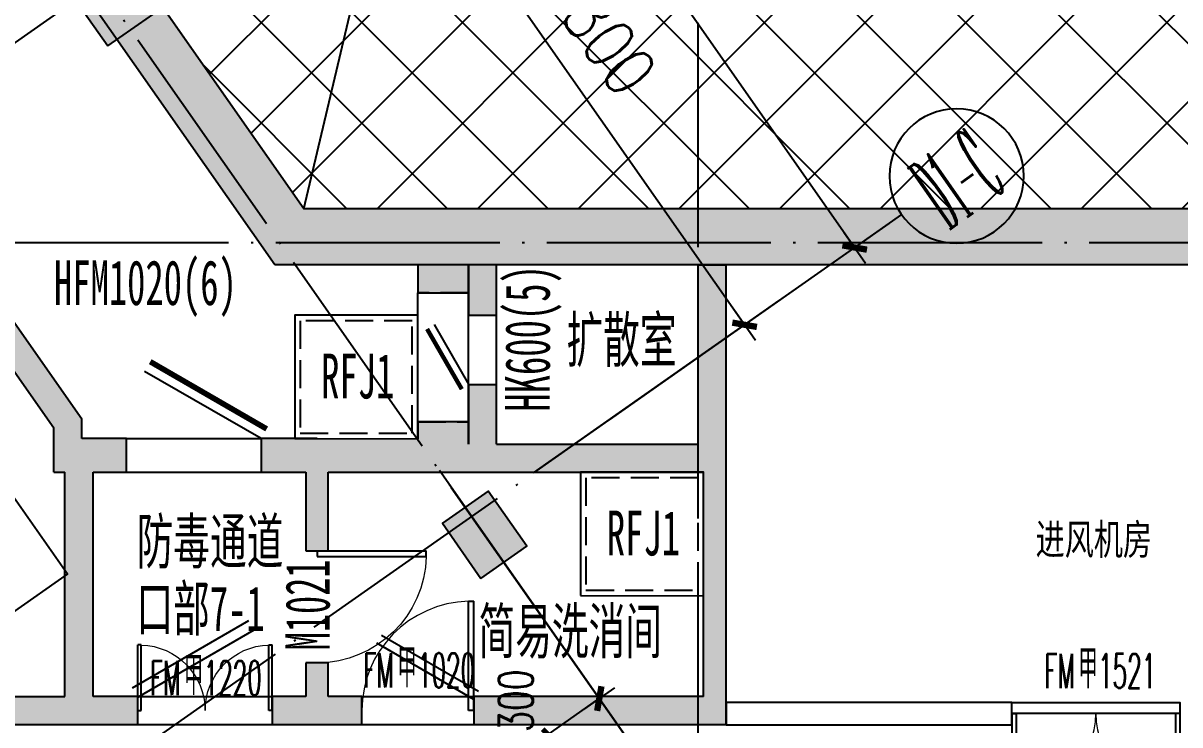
# Model space of a CAD drawing. Header units: millimetres. Extents: x 12325263 to 13848842, y -1463133 to 573208.
# Drawn here: x 12552273 to 12562597, y -1314687 to -1308429 of the extents above; entities that cross this region are included whole.
import ezdxf
from ezdxf.enums import TextEntityAlignment as Align

# ---------------------------------------------------------------- set-up
doc = ezdxf.new("R2010")
doc.units = ezdxf.units.MM
doc.header["$LTSCALE"] = 1000
for name, pattern in [('DASH', [0.35, 0.25, -0.1]), ('DOTE', [2.4200000000000004, 2, -0.2, 0.02, -0.2]), ('地下室负三层平面图$0$-3F平面$0$$AUDIT_BAD_LTYPE2', [0]), ('地下室轴网$0$DOTE', [2.4200000000000004, 2, -0.2, 0.02, -0.2])]:
    doc.linetypes.add(name, pattern=pattern)
for name, color, linetype in [('A-ANNO-DIMS', 83, 'Continuous'), ('A-ANNO-TEXT', 7, 'Continuous'), ('A-AXIS', 16, 'DOTE'), ('A-WALL', 5, 'Continuous'), ('A-WALL-PATT', 8, 'Continuous'), ('A_WALL(防火墙)', 151, 'Continuous'), ('DIM_COOR', 7, 'Continuous'), ('DOOR_FIRE', 1, 'Continuous'), ('DOOR_FIRE_TEXT', 7, 'Continuous'), ('G-合 -3F地下室墙柱$0$COLUMN', 6, 'Continuous'), ('PUB_HATCH', 8, 'Continuous'), ('WINDOW_TEXT', 7, 'Continuous'), ('人防墙', 6, 'Continuous'), ('人防门', 60, 'Continuous'), ('人防门编号', 73, 'Continuous'), ('人防集水井', 62, 'Continuous'), ('地下室轴网$0$DIM-AXISDIMS', 3, 'Continuous'), ('地下室轴网$0$DIM-AXISDOWN', 16, 'Continuous'), ('酒店机动车位', 153, 'Continuous')]:
    doc.layers.add(name, color=color, linetype=linetype)
doc.layers.add('人防口部编号', color=2, linetype='Continuous', lineweight=15)
doc.layers.add('人防文字', color=3, linetype='Continuous', lineweight=15)
doc.styles.add('_TCH_DIM_T3', font='SIMPLEX.shx', dxfattribs={"width": 0.7058823529411765, "bigfont": 'GBCBIG.shx'})
doc.styles.add('_TCH_WINDOW', font='SIMPLEX', dxfattribs={"width": 0.7, "height": 3.5, "bigfont": 'GBCBIG'})
doc.styles.add('TITXV', font='', dxfattribs={"width": 0.7})
doc.styles.add('地下室轴网$0$COMPLEX', font='COMPLEX')
doc.styles.add('地下室轴网$0$DIM_FONT', font='SIMPLEX', dxfattribs={"width": 0.8})
doc.styles.add('标注宋体', font='', dxfattribs={"width": 0.6})
doc.styles.add('黑体', font='simhei.ttf', dxfattribs={"width": 0.7})
doc.styles.get('TITXV').set_extended_font_data('SimSun')
doc.styles.get('标注宋体').set_extended_font_data('NSimSun')
doc.dimstyles.new('_TCH_ARCH&&120', dxfattribs={"dimtxt": 306, "dimasz": 120, "dimexe": 300, "dimexo": 360, "dimgap": 147, "dimtad": 1, "dimdec": 0, "dimzin": 0, "dimdsep": 46, "dimtxsty": '_TCH_DIM_T3', "dimblk": 'ARCHTICK', "dimcen": 0.09, "dimclrt": 7, "dimazin": 2, "dimtfac": 1, "dimtdec": 0, "dimtix": 1, "dimtmove": 2, "dimatfit": 3, "dimfxl": 1, "dimfxlon": 1, "dimtolj": 1, "dimtzin": 0, "dimarcsym": 0})
doc.dimstyles.new('地下室轴网$0$DIMN-150', dxfattribs={"dimscale": 1.5, "dimtxt": 300, "dimasz": 0.75, "dimexe": 250, "dimexo": 300, "dimgap": 150, "dimtad": 1, "dimdec": 0, "dimdsep": 46, "dimtxsty": '地下室轴网$0$DIM_FONT', "dimblk": 'asdggbj-13-地下室轴网$0$_DIMX', "dimcen": 2.5, "dimclrd": 256, "dimclre": 256, "dimclrt": 256, "dimazin": 0, "dimtfac": 1, "dimtdec": 0, "dimtix": 1, "dimtmove": 2, "dimatfit": 3, "dimldrblk": 'asdggbj-13-地下室轴网$0$_DIMX', "dimfxl": 1, "dimtolj": 1, "dimtzin": 0, "dimarcsym": 0})

# ---------------------------------------------------------------- blocks, each defined once
blk = doc.blocks.new('asdgafgfadagagfdhdagdgfasdgagadfgsdhgdRFJ1')
at = {"layer": '人防集水井'}
blk.add_lwpolyline([(-50, -1050.00000025006), (1049.999999761581, -1049.999999987893), (1049.999999761581, 49.99999974993989), (-50, 50.00000001210719)], close=True, dxfattribs=at)
at = {"layer": '人防集水井', "linetype": 'DASH'}
blk.add_lwpolyline([(0, -1000.000000238419), (999.9999997615814, -1000), (999.9999997615814, -2.384185791015625e-07), (0, 0)], close=True, dxfattribs=at)
at = {"layer": '人防集水井', "style": '标注宋体', "width": 0.6}
blk.add_text('RFJ1', height=400, dxfattribs=at).set_placement((185.9445598525926, -691.3971052645938))
blk = doc.blocks.new('asdgafgfadagagfdhdagdgfasdgagasdgdfgdsfh$DorLib2D$00000190')
at = {"color": 0}
blk.add_line((-0.4999999999855085, 0.1874999999921094), (0.3660254037712853, 0.6874999999763354), dxfattribs=at)
at = {"color": 0, "const_width": 0.0625}
blk.add_lwpolyline([(-0.5624999999855405, 0.2957531754651228), (0.3035254037715234, 0.7957531754494589)], dxfattribs=at)
blk = doc.blocks.new('asdgafgfadagagfdhdagdgfasdgagasdgdfgdsfh$DorLib2D$00000192')
at = {"color": 0}
blk.add_line((-0.4999999999906706, 0.1249999999948415), (0.3660254037936426, 0.6249999999947988), dxfattribs=at)
at = {"color": 0, "const_width": 0.04166666666666666}
blk.add_lwpolyline([(-0.5416666666573526, 0.1971687836435301), (0.3243587371270884, 0.6971687836435052)], dxfattribs=at)
blk = doc.blocks.new('asdgafgfadagagfdhdagdgfasdgagasdgdfgdsfh$DorLib2D$00000179')
at = {"color": 0}
for p, q in [((-0.5400000000052216, 0.1692820322933919), (0.3260254037790133, 0.6692820322934807)), ((-0.5000000000052296, 0.09999999999061515), (0.3660254037791049, 0.5999999999906507))]:
    blk.add_line(p, q, dxfattribs=at)
blk = doc.blocks.new('asdgafgfadagagfdhdagdgf$DorLib2D$00000001')
for p, q in [((0.45, 0.9750000000000001), (0.5000000000000002, 0.9750000000000001)), ((0.45, 0), (0.45, 0.9750000000000001)), ((0.5, 0), (0.5, 0.9750000000000001)), ((0.5, 0), (0.45, 0))]:
    blk.add_line(p, q)
at = {"lineweight": 13}
blk.add_arc((0.475, 0), 0.975, 91.4692835813538, 180, dxfattribs=at)
blk = doc.blocks.new('asdgafgf20230228-rf3')
at = {"layer": 'PUB_HATCH'}
for points in [[(4025.680067529297, 56436.1437082944), (3964.362370903341, 56291.36022174634), (9569.495111178723, 48298.85388449092), (9819.495423932389, 48377.77869888145), (4169.047094178489, 56434.90172817007)], [(12819.51318102166, 49752.06731377554), (12819.51136836002, 49502.06731393494), (13269.51136834821, 49502.06405114398), (13269.51318100983, 49752.06405098458)], [(13269.51318085212, 49752.06433203781), (13269.50993312772, 49302.06870004861), (13519.50993312128, 49302.06689573975), (13519.51318084561, 49752.06252772897)], [(15419.51166047594, 48052.05455097558), (15569.51202105098, 48102.05363293105), (15569.52392936051, 49752.05166461175), (15319.52392936702, 49752.05346890323), (15319.51238191366, 48152.05514106441)], [(13519.5016332838, 48152.06457813382), (13519.50545843535, 48682.0668957559), (13269.50545844176, 48682.06870006475), (13269.5016332867, 48152.06588883005), (13402.83449681223, 48068.73185646005)], [(9569.493538982835, 47902.10063952769), (9819.49472777442, 48202.09897883404), (9819.495423932389, 48377.77869888145), (9569.495111178723, 48298.85388449092)], [(13269.50157998863, 48152.06588883032), (13269.50303010465, 48352.06405117427), (12819.50303011646, 48352.06731396524), (12819.50194260457, 48202.07905048163), (13007.00089511985, 48039.57261376383)], [(9819.494995696237, 48202.09897883249), (9569.493538982835, 47902.10063952769), (9669.493538890163, 47902.09997525092), (9802.827357823997, 48002.09908954737)], [(9919.493538885541, 47902.09831455872), (10219.5107039693, 47902.09632161421), (10219.51269679975, 48202.09632160761), (9819.494995696286, 48202.09897883249), (9802.82735782398, 48002.09908954737)], [(11919.50188339483, 48202.08502897353), (11419.51269677322, 48202.08835028578), (11419.51070394277, 47902.08835029238), (11819.49977568609, 47902.08569325772), (11919.50047825421, 48002.08502897844)], [(11919.50047825421, 48002.08502897844), (12019.4997756817, 47902.08436470408), (12969.49988898298, 47902.07805407348), (13007.00089511985, 48039.57261376383), (12819.50194260457, 48202.07905048163), (11919.50188339484, 48202.08502897353)], [(13007.00089511985, 48039.57261376383), (12969.50016890324, 47902.06746166987), (13419.50022386617, 47902.06510241628), (13402.83449681223, 48068.73185646005), (13269.5016332867, 48152.06588883005)], [(13402.83449681222, 48068.73185646005), (13419.50022386619, 47902.06510241628), (15369.51057804222, 47902.05487893122), (15419.51166047594, 48052.05455097558), (15319.51238191366, 48152.05514106441), (13519.5016332838, 48152.06457813382)], [(15369.49614372779, 45902.05771337434), (15569.49433943872, 45652.05737193112), (15569.51202147194, 48102.05363293113), (15419.51166033562, 48052.05455097556), (15369.51057804222, 47902.05487893122)], [(9803.152037915097, 45818.73630782246), (9919.485613449771, 45902.06931952285), (9919.493538885541, 47902.09831455872), (9802.827357823997, 48002.09908954738), (9669.493538890163, 47902.09997525092), (9669.485613450513, 45902.07000146927)], [(11819.49977568609, 47902.08569325772), (11819.49472367053, 47202.08581122346), (12019.49472366531, 47202.0843677902), (12019.4997756817, 47902.08436470408), (11919.50047825421, 48002.08502897844)], [(12019.48534119803, 45902.06343261182), (12019.48750649901, 46202.08436781625), (11819.48750650423, 46202.0858112495), (11819.48534119613, 45902.06388914394), (11919.48503037645, 45818.73030836396)], [(8307.031339727439, 45902.07360155203), (8385.954689349699, 45652.07339300793), (9820.484886845006, 45652.06960247527), (9803.152023532208, 45818.7363078225), (9669.485613450513, 45902.07000146927)], [(9820.48484369634, 45652.06960247539), (10319.4964884945, 45652.06817625291), (10319.49720301814, 45902.06817625189), (9919.485613449771, 45902.06931952285), (9803.152037915097, 45818.73630782246)], [(11819.48534119613, 45902.06388914394), (11519.49720301325, 45902.0647465384), (11519.4964884896, 45652.06474653941), (11919.48440873517, 45652.06360333611), (11919.48510710078, 45818.73030836377)], [(11919.48463890817, 45652.06360333558), (12319.49619779955, 45652.06292042405), (12319.49662460694, 45902.0629204237), (12019.48534119803, 45902.06343261182), (11919.48503037645, 45818.73030836396)], [(15369.49614372779, 45902.05771337434), (13319.49662460548, 45902.06121319413), (13319.49619779809, 45652.06121319449), (15569.49433943872, 45652.05737193112)]]:
    blk.add_hatch(color=256, dxfattribs=at).paths.add_polyline_path(points)
at = {"layer": '人防墙'}
for p, q in [((4169.047094178489, 56434.90172817007), (9819.495423932389, 48377.77869888145)), ((3964.362370903341, 56291.36022174634), (9569.495111178723, 48298.85388449092)), ((12819.51318102166, 49752.06731377554), (12819.51136836002, 49502.06731393494)), ((13269.51318100983, 49752.06405098458), (12819.51318102166, 49752.06731377554)), ((13269.51318085212, 49752.06433203781), (13269.50993312772, 49302.06870004861)), ((13269.51136834821, 49502.06405114398), (13269.51318100983, 49752.06405098458)), ((13519.51318084561, 49752.06252772897), (13269.51318085212, 49752.06433203781)), ((13519.50993312128, 49302.06689573975), (13519.51318084561, 49752.06252772897)), ((15319.51238191366, 48152.05514106441), (15319.52392936702, 49752.05346890323)), ((15319.52392936702, 49752.05346890323), (15569.52392936051, 49752.05166461175)), ((15569.51202105098, 48102.05363293105), (15569.52392936051, 49752.05166461175)), ((12819.51136836002, 49502.06731393494), (13269.51136834821, 49502.06405114398)), ((13269.50993312772, 49302.06870004861), (13519.50993312128, 49302.06689573975)), ((13269.50545844176, 48682.06870006475), (13269.5016332867, 48152.06588883005)), ((13519.50545843535, 48682.0668957559), (13269.50545844176, 48682.06870006475)), ((13519.5016332838, 48152.06457813382), (13519.50545843535, 48682.0668957559)), ((9819.49472777442, 48202.09897883404), (9819.495423932389, 48377.77869888145)), ((12819.50303011646, 48352.06731396524), (12819.50194260457, 48202.07905048163)), ((13269.50303010465, 48352.06405117427), (12819.50303011646, 48352.06731396524)), ((13269.50157998863, 48152.06588883032), (13269.50303010465, 48352.06405117427)), ((9569.493538982835, 47902.10063952769), (9569.495111178723, 48298.85388449092)), ((9819.49472777442, 48202.09897883404), (9819.494995696237, 48202.09897883249)), ((10219.51269679975, 48202.09632160761), (9819.494995696286, 48202.09897883249)), ((10219.5107039693, 47902.09632161421), (10219.51269679975, 48202.09632160761)), ((11419.51269677322, 48202.08835028578), (11419.51070394277, 47902.08835029238)), ((11919.50188339483, 48202.08502897353), (11419.51269677322, 48202.08835028578)), ((11919.50188339484, 48202.08502897353), (12819.50194260457, 48202.07905048163)), ((13269.50157998863, 48152.06588883032), (13269.5016332867, 48152.06588883005)), ((13519.5016332838, 48152.06457813382), (15319.51238191366, 48152.05514106441)), ((15569.49433943872, 45652.05737193112), (15569.51202147194, 48102.05363293113)), ((9569.493538982835, 47902.10063952769), (9669.493538890163, 47902.09997525092)), ((9669.485613450513, 45902.07000146927), (9669.493538890163, 47902.09997525092)), ((9919.485613449771, 45902.06931952285), (9919.493538885541, 47902.09831455872)), ((9919.493538885541, 47902.09831455872), (10219.5107039693, 47902.09632161421)), ((11419.51070394277, 47902.08835029238), (11819.49977568609, 47902.08569325772)), ((11819.49977568609, 47902.08569325772), (11819.49472367053, 47202.08581122346)), ((12019.49472366531, 47202.0843677902), (12019.4997756817, 47902.08436470408)), ((12019.4997756817, 47902.08436470408), (12969.49988898298, 47902.07805407348)), ((12969.49988898298, 47902.07805407348), (12969.50016890324, 47902.06746166987)), ((12969.50016890324, 47902.06746166987), (13419.50022386617, 47902.06510241628)), ((13419.50022386619, 47902.06510241628), (15369.51057804222, 47902.05487893122)), ((15369.49614372779, 45902.05771337434), (15369.51057804222, 47902.05487893122)), ((11819.49472367053, 47202.08581122346), (12019.49472366531, 47202.0843677902)), ((11819.48750650423, 46202.0858112495), (11819.48534119613, 45902.06388914394)), ((12019.48750649901, 46202.08436781625), (11819.48750650423, 46202.0858112495)), ((12019.48534119803, 45902.06343261182), (12019.48750649901, 46202.08436781625)), ((8307.031339727439, 45902.07360155203), (9669.485613450513, 45902.07000146927)), ((10319.49720301814, 45902.06817625189), (9919.485613449771, 45902.06931952285)), ((10319.4964884945, 45652.06817625291), (10319.49720301814, 45902.06817625189)), ((11519.49720301325, 45902.0647465384), (11519.4964884896, 45652.06474653941)), ((11819.48534119613, 45902.06388914394), (11519.49720301325, 45902.0647465384)), ((12319.49662460694, 45902.0629204237), (12019.48534119803, 45902.06343261182)), ((12319.49619779955, 45652.06292042405), (12319.49662460694, 45902.0629204237)), ((13319.49662460548, 45902.06121319413), (13319.49619779809, 45652.06121319449)), ((15369.49614372779, 45902.05771337434), (13319.49662460548, 45902.06121319413)), ((8385.954689349699, 45652.07339300793), (9820.484886845006, 45652.06960247527)), ((9820.48484369634, 45652.06960247539), (10319.4964884945, 45652.06817625291)), ((11519.4964884896, 45652.06474653941), (11919.48440873517, 45652.06360333611)), ((11919.48463890817, 45652.06360333558), (12319.49619779955, 45652.06292042405)), ((13319.49619779809, 45652.06121319449), (15569.49433943872, 45652.05737193112))]:
    blk.add_line(p, q, dxfattribs=at)
at = {"layer": '人防门'}
for p, q in [((12819.50303011645, 48352.0673139652, 31.48706175588508), (12819.51136836001, 49502.06731393497, 31.48706175588508)), ((13269.50303010463, 48352.06405117425, 31.48706175588508), (13269.51136834818, 49502.06405114402, 31.48706175588508)), ((13269.50545844178, 48682.06870006477, -8.827352635747411e-09), (13269.50993312772, 49302.06870004862, -8.827352635747411e-09)), ((13519.50545843527, 48682.06689575592, -8.827352635747411e-09), (13519.50993312121, 49302.06689573977, -8.827352635747411e-09)), ((10219.51269679975, 48202.09632160763), (11419.51269677327, 48202.0883502858)), ((10219.51070396929, 47902.09632161425), (11419.51070394281, 47902.08835029242)), ((10319.49720301813, 45902.06817625189), (11519.49720301323, 45902.0647465384)), ((12319.4966246069, 45902.06292042365, 10.00000000037292), (13319.49662460544, 45902.06121319409, 10.00000000037292)), ((10319.49648849449, 45652.06817625291), (11519.49648848959, 45652.06474653941)), ((12319.49619779951, 45652.06292042402, 10.00000000037292), (13319.49619779805, 45652.06121319446, 10.00000000037292))]:
    blk.add_line(p, q, dxfattribs=at)
at = {"layer": '人防门', "linetype": 'DASH'}
for p, q in [((13269.51136834818, 49502.06405114402), (12819.51136836001, 49502.06731393497)), ((12819.50303011645, 48352.0673139652), (13269.50303010463, 48352.06405117425))]:
    blk.add_line(p, q, dxfattribs=at)
at = {"layer": '人防门'}
for name, p, xscale, yscale, zscale, rotation in [('asdgafgfadagagfdhdagdgfasdgagasdgdfgdsfh$DorLib2D$00000190', (13394.50769578149, 48992.06779790227), 620, 620, 250, 89.99958648287249), ('asdgafgfadagagfdhdagdgfasdgagasdgdfgdsfh$DorLib2D$00000192', (10819.51170037128, 48052.09233595002), -1200, 1200, 300, 359.9996193974183), ('asdgafgfadagagfdhdagdgfasdgagasdgdfgdsfh$DorLib2D$00000179', (10919.49684575386, 45777.06646139565), 1200, 1200, 250, 359.9998362432432), ('asdgafgfadagagfdhdagdgfasdgagasdgdfgdsfh$DorLib2D$00000179', (12819.49641120248, 45777.06206680906), -1000, 1000, 250, 359.9999021829512)]:
    blk.add_blockref(name, p, dxfattribs=dict(at, xscale=xscale, yscale=yscale, zscale=zscale, rotation=rotation))
ref = blk.add_blockref('asdgafgfadagagfdhdagdgf$DorLib2D$00000001', (11919.49111508476, 46702.08508951985), dxfattribs=dict(at, xscale=1000, yscale=-1000, zscale=200, rotation=89.99958648683103))
ref.add_attrib('A', 'M1021', (12032.1802700347, 46315.01346618358), dxfattribs={"layer": 'WINDOW_TEXT', "height": 396.5189873417722, "rotation": 89.99958648683103, "style": '标注宋体', "width": 0.6})
at = {"layer": '人防集水井', "rotation": 359.9994534017274}
for p in [(11769.51196056046, 49252.08846316603), (14319.51010132208, 47852.07013957459)]:
    blk.add_blockref('asdgafgfadagagfdhdagdgfasdgagadfgsdhgdRFJ1', p, dxfattribs=at)
at = {"layer": '人防口部编号', "style": '标注宋体', "width": 0.6}
blk.add_text('口部7-1', height=400.0000000000007, rotation=359.999920105463, dxfattribs=at).set_placement((10307.26947718114, 46487.82616288634))
at = {"layer": '人防文字', "style": '标注宋体', "width": 0.6}
for s, p in [('扩散室', (14145.91412368603, 48885.60809342726, 1.458787079089827)), ('防毒通道', (10308.60364075564, 47087.82616095757)), ('简易洗消间', (13360.56884102896, 46286.30537876673, -30.2633699431008))]:
    blk.add_text(s, height=400, rotation=359.999920105463, dxfattribs=at).set_placement(p)
at = {"layer": '人防门编号', "style": '标注宋体', "width": 0.6}
for s, rotation, p in [('HFM1020(6)', 359.9994518639789, (9570.994012089446, 49393.57785189082, 1.000179789166272e-09)), ('HK600(5)', 89.99999978655659, (13996.46188283525, 48442.94071141654, 1.458787079090129))]:
    blk.add_text(s, height=399.9999999999999, rotation=rotation, dxfattribs=at).set_placement(p)
blk = doc.blocks.new('asdfsafd')
at = {"layer": 'PUB_HATCH'}
for points in [[(-24989.26792814023, 87402.65462490589), (-24729.18889229732, 87902.6199659266), (-42840.89759805771, 113729.2132433883), (-42963.18397791468, 113032.7609258716)], [(-10711.52923489808, 87400.75168315541), (-11211.52980550231, 87900.81832783825), (-24729.18889229732, 87902.6199659266), (-24989.26792814023, 87402.65462490589)]]:
    blk.add_hatch(color=256, dxfattribs=at).paths.add_polyline_path(points)
at = {"layer": 'A-WALL'}
for p, q in [((-24729.18889229732, 87902.6199659266), (-42840.89759805771, 113729.2132433883)), ((-24989.26792814023, 87402.65462490589), (-42963.18397791468, 113032.7609258716)), ((-11211.52980550231, 87900.81832783825), (-24729.18889229732, 87902.6199659266)), ((-10711.52923489808, 87400.75168315541), (-24989.26792814023, 87402.65462490589))]:
    blk.add_line(p, q, dxfattribs=at)
blk = doc.blocks.new('asdfsfsdf')
at = {"color": 253, "linetype": '地下室负三层平面图$0$-3F平面$0$$AUDIT_BAD_LTYPE2', "transparency": 33554559, "extrusion": (0.0004477907748714072, 3.529959095306893e-16, 0.999999899741706)}
for p, q in [((-499.9999510645866, -141.1764707579277, 0.2238953878532797), (-724.9999280292541, -211.764705659356, 0.3246483119859617)), ((-168.7499837987125, -110.000000001397, 0.07556469346370548), (-499.9999510645866, -141.1764707579277, 0.2238953878532797)), ((168.7499823644757, -109.9999999995343, -0.07556469305539444), (-168.7499837987125, -110.000000001397, 0.07556469346370548)), ((168.7499823644757, -109.9999999995343, -0.07556469305539444), (499.999950107187, -141.1764707579277, -0.2238953876585836)), ((499.999950107187, -141.1764707579277, -0.2238953876585836), (724.9999261181802, -211.7647058977745, -0.3246483115967724)), ((-724.9999280292541, -211.764705659356, 0.3246483119859617), (-824.9999170508236, -329.4117646231316, 0.3694273889297957)), ((-349.9999665804207, -258.8235292448662, 0.1567267717199455), (-574.9999421145767, -1317.647058726754, 0.2574796953287081)), ((349.9999641925097, -258.8235292430036, -0.1567267711171998), (574.9999411571771, -1317.647058724891, -0.2574796952492556)), ((724.9999261181802, -211.7647058977745, -0.3246483115967724), (824.9999175239354, -329.4117646231316, -0.3694273894917245)), ((-824.9999170508236, -329.4117646231316, 0.3694273889297957), (-874.99991251342, -447.0588235869072, 0.3918169277702976)), ((824.9999175239354, -329.4117646231316, -0.3694273894917245), (874.9999125096947, -447.0588235869072, -0.3918169281189517)), ((2.365559339523315e-07, -1341.176470519509), (-274.9999726694077, -1364.705882550683, 0.1231424633135522)), ((2.365559339523315e-07, -1341.176470519509), (274.9999717120081, -1364.705882312264, -0.1231424628849248)), ((-574.9999425914139, -1411.764705897775, 0.2574796953093296), (-674.9999320898205, -1458.823529244866, 0.3022587728158986)), ((-274.9999726694077, -1364.705882550683, 0.1231424633135522), (-574.9999425914139, -1411.764705897775, 0.2574796953093296)), ((274.9999717120081, -1364.705882312264, -0.1231424628849248), (574.9999416340142, -1411.764705897775, -0.2574796953464441)), ((574.9999416340142, -1411.764705897775, -0.2574796953464441), (674.9999316073954, -1458.823529481422, -0.3022587727170486)), ((-674.9999320898205, -1458.823529244866, 0.3022587728158986), (-749.9999260008335, -1552.941176654305, 0.3358430815717435)), ((674.9999316073954, -1458.823529481422, -0.3022587727170486), (749.9999240897596, -1552.941176414024, -0.3358430809488905)), ((-749.9999260008335, -1552.941176654305, 0.3358430815717435), (-524.9999480806291, -1952.941176654305, 0.2350901571286059)), ((749.9999240897596, -1552.941176414024, -0.3358430809488905), (524.9999452158809, -1952.941176415887, -0.2350901560785282)), ((-774.9999220632017, -2517.647058726754, 0.3470378507689607), (-774.9999220632017, -1670.588235379662, 0.3470378503031141)), ((-774.9999220632017, -1670.588235379662, 0.3470378503031141), (-574.9999421145767, -2023.529411557596, 0.257479695328853)), ((774.9999230131507, -1670.588235379662, -0.3470378509613082), (574.9999421108514, -2023.529411794152, -0.2574796950939764)), ((774.9999225363135, -2517.64705896331, -0.3470378506309664), (774.9999230131507, -1670.588235379662, -0.3470378509613082)), ((-524.9999480806291, -1952.941176654305, 0.2350901571286059), (-424.9999581072479, -1905.882352830376, 0.1903110794088359)), ((-424.9999581072479, -1905.882352830376, 0.1903110794088359), (-274.9999731462449, -1882.35294127604, 0.1231424632944275)), ((-274.9999731462449, -1882.35294127604, 0.1231424632944275), (2.365559339523315e-07, -1858.823529244866)), ((274.9999717120081, -1882.352941035759, -0.1231424628847421), (2.365559339523315e-07, -1858.823529244866)), ((424.999956196174, -1905.882352830376, -0.1903110785527894), (274.9999717120081, -1882.352941035759, -0.1231424628847421)), ((524.9999452158809, -1952.941176415887, -0.2350901560785282), (424.999956196174, -1905.882352830376, -0.1903110785527894)), ((-574.9999421145767, -2023.529411557596, 0.257479695328853), (-574.9999421145767, -2611.764705659356, 0.2574796952125222)), ((574.9999421108514, -2023.529411794152, -0.2574796950939764), (574.9999411571771, -2611.764705897775, -0.2574796951324972)), ((-574.9999421145767, -2611.764705659356, 0.2574796952125222), (-774.9999220632017, -2517.647058726754, 0.3470378507689607)), ((574.9999411571771, -2611.764705897775, -0.2574796951324972), (774.9999225363135, -2517.64705896331, -0.3470378506309664)), ((-774.9999215863645, -2611.764705899637, 0.3470378500898093), (-574.9999416377395, -2682.35294127604, 0.2574796952319682)), ((-749.9999255239964, -3388.235294345301, 0.3358430813588681), (-774.9999215863645, -2611.764705899637, 0.3470378500898093)), ((-574.9999416377395, -2682.35294127604, 0.2574796952319682), (-574.9999421145767, -3129.41176486155, 0.257479695562074)), ((774.9999225363135, -2611.764705659356, -0.3470378507473485), (574.9999416340142, -2682.35294127604, -0.2574796952294666)), ((574.9999416340142, -2682.35294127604, -0.2574796952294666), (574.9999416340142, -3129.411764621269, -0.2574796948800628)), ((749.9999245665967, -3388.235294343438, -0.3358430809290396), (774.9999225363135, -2611.764705659356, -0.3470378507473485)), ((-574.9999421145767, -3129.41176486155, 0.257479695562074), (-599.9999405629933, -3247.058823586907, 0.2686744650115782)), ((574.9999416340142, -3129.411764621269, -0.2574796948800628), (599.9999391268939, -3247.058823586907, -0.2686744647175814)), ((-599.9999405629933, -3247.058823586907, 0.2686744650115782), (-724.9999270755798, -3411.764705897775, 0.324648311792771)), ((599.9999391268939, -3247.058823586907, -0.2686744647175814), (724.9999275486916, -3411.764705897775, -0.3246483115377303)), ((-724.9999270755798, -3411.764705897775, 0.324648311792771), (-749.9999255239964, -3388.235294345301, 0.3358430813588681)), ((724.9999275486916, -3411.764705897775, -0.3246483115377303), (749.9999245665967, -3388.235294343438, -0.3358430809290396)), ((-624.9999380558729, -3505.882353068795, 0.2798692348493339), (-674.9999320898205, -3599.999999762978, 0.3022587729329561)), ((-599.9999405629933, -3482.352941274177, 0.2686744655939557), (-624.9999380558729, -3505.882353068795, 0.2798692348493339)), ((-574.9999421145767, -3482.35294127604, 0.2574796953293679), (-599.9999405629933, -3482.352941274177, 0.2686744655939557)), ((-549.9999470058829, -3505.882352830376, 0.2462849269087827), (-574.9999421145767, -3482.35294127604, 0.2574796953293679)), ((-499.9999496340752, -3529.41176486155, 0.2238953872139153), (-549.9999470058829, -3505.882352830376, 0.2462849269087827)), ((499.999950107187, -3529.41176486155, -0.2238953881230394), (549.9999441411346, -3505.882352830376, -0.2462849258573907)), ((549.9999441411346, -3505.882352830376, -0.2462849258573907), (574.9999416340142, -3482.35294127604, -0.2574796952294021)), ((574.9999416340142, -3482.35294127604, -0.2574796952294021), (599.9999391268939, -3482.352941274177, -0.2686744647174983)), ((599.9999391268939, -3482.352941274177, -0.2686744647174983), (624.9999351911247, -3505.882352830376, -0.2798692334487053)), ((624.9999351911247, -3505.882352830376, -0.2798692334487053), (674.9999311305583, -3600.000000001397, -0.3022587726192891)), ((-674.9999320898205, -3599.999999762978, 0.3022587729329561), (-674.9999320898205, -3741.17647075979, 0.3022587729329017)), ((-274.9999731462449, -3552.941176415887, 0.1231424632950173), (-499.9999496340752, -3529.41176486155, 0.2238953872139153)), ((7.133930921554565e-07, -3552.941176654305), (-274.9999731462449, -3552.941176415887, 0.1231424632950173)), ((7.133930921554565e-07, -3552.941176654305), (274.9999726656824, -3552.941176415887, -0.1231424630783778)), ((274.9999726656824, -3552.941176415887, -0.1231424630783778), (499.999950107187, -3529.41176486155, -0.2238953881230394)), ((674.9999311305583, -3600.000000001397, -0.3022587726192891), (674.9999316073954, -3741.176470281091, -0.3022587730655932)), ((-674.9999320898205, -3741.17647075979, 0.3022587729329017), (-624.9999380558729, -3882.352941037621, 0.2798692345000124)), ((674.9999316073954, -3741.176470281091, -0.3022587730655932), (624.9999351911247, -3882.352941037621, -0.2798692334484588)), ((-624.9999380558729, -3882.352941037621, 0.2798692345000124), (-549.9999460522085, -3952.941176414024, 0.2462849269474509)), ((624.9999351911247, -3882.352941037621, -0.2798692334484588), (549.9999450948089, -3952.941176654305, -0.2462849259351472)), ((-549.9999460522085, -3952.941176414024, 0.2462849269474509), (-199.9999792352319, -4023.529411794152, 0.08955815500490981)), ((-199.9999792352319, -4023.529411794152, 0.08955815500490981), (2.365559339523315e-07, -4023.529411553871)), ((199.9999801851809, -4023.529411553871, -0.08955815519579101), (2.365559339523315e-07, -4023.529411553871)), ((549.9999450948089, -3952.941176654305, -0.2462849259351472), (199.9999801851809, -4023.529411553871, -0.08955815519579101)), ((-874.9999120365828, -4352.941176656168, 0.3918169277909837), (-799.9999205116183, -4541.176470521372, 0.3582326202192607)), ((874.9999125096947, -4352.941176414024, -0.3918169282337609), (799.9999190755188, -4541.176470757928, -0.3582326193421601)), ((-799.9999205116183, -4541.176470521372, 0.3582326202192607), (-749.9999260008335, -4611.764706136193, 0.3358430813398884)), ((799.9999190755188, -4541.176470757928, -0.3582326193421601), (749.9999240897596, -4611.764706136193, -0.3358430808314997)), ((-749.9999260008335, -4611.764706136193, 0.3358430813398884), (-641.2499364260584, -4680.000000241678, 0.2871458345919543)), ((749.9999240897596, -4611.764706136193, -0.3358430808314997), (641.249935945496, -4680.000000001397, -0.2871458343748414)), ((641.249935945496, -4680.000000001397, -0.2871458343748414), (-641.2499364260584, -4680.000000241678, 0.2871458345919543))]:
    blk.add_line(p, q, dxfattribs=at)
for points in [[(-474.9999997620226, -23.52941179275513), (-149.9999997613286, -7.049211745248385e-29), (149.9999997613286, 7.049211745248385e-29), (474.9999992851854, -23.52941203117371), (724.9999997609804, -94.11764716915788), (799.9999992858793, -141.1764707565308), (875.0000002394273, -258.8235292453319), (899.9999983314156, -823.5294117927554), (899.99999928509, -4000.000000238419), (875.0000002394273, -4352.941176414491), (824.9999992870789, -4635.294117448852), (750.0000002408798, -4729.411765098573), (674.9999992854691, -4776.470588445664), (500.0000002381968, -4800.000000000001), (-500.000000715034, -4800.000000000001), (-674.9999997604438, -4776.470588210971), (-750.0000007158543, -4729.411765098573), (-825.0000007175906, -4635.294117927552), (-874.9999997607275, -4352.941176654772), (-900.0000007137389, -4000.000000238419), (-900.0000007156016, -823.5294117927554), (-874.999999285753, -258.8235297203065), (-800.0000007145284, -141.1764707602561), (-724.9999997591177, -94.11764669418336)], [(-981.91520381036, -1513.230591773987), (-1500.00000071459, -2253.132360218093), (-1425.335413217106, -2320.844957351685), (-900.0000007156016, -1570.588235139847)]]:
    blk.add_lwpolyline(points, close=True, dxfattribs=at)
for points, elevation in [([(981.915204765897, -1513.230591773987), (1499.999998807242, -2253.132359979675), (1425.335412263431, -2320.844957351685), (899.9999988082526, -1570.588235378266)], 1.176665431756874e-10), ([(-900.0000007156016, -2570.588235378266), (-981.9152042871972, -2513.230591535569), (-1500.00000071459, -3253.132359743119), (-1425.335413217105, -3320.844957351685)], -1.149049744242348e-10), ([(981.915204765897, -2513.230591773987), (1499.99999785543, -3253.132359743119), (1425.335412265294, -3320.844957351685), (899.9999992850899, -2570.588235378266)], 1.171056029924955e-10)]:
    blk.add_lwpolyline(points, close=True, dxfattribs=dict(at, elevation=elevation))
blk = doc.blocks.new('车位')
h = blk.add_hatch()
h.set_pattern_fill('ANSI31', color=256, scale=999.9999999999999, angle=-2.394345736421314e-08)
h.set_pattern_definition([(44.99999997605653, (-2400.000001788139, -5299.987687110901), (-1122.532014664547, 1122.532015602742), [])])
h.paths.add_polyline_path([(1879.999998450279, -3854.664422988892), (1879.999998569489, -3694.664422988892), (1719.999998450279, -3694.664423465729), (1559.999998569489, -3694.664422988892), (1559.999998569489, -3854.664422988892, 0.9898630017247371)])
for p, q in [((399.9999972712249, -1099.999999266118), (399.9999972712249, -1099.999999266118)), ((860.0160205308348, -1059.999999538064), (440.0000015441328, -1059.999999726191)), ((1499.999997032806, -1100.000607695431), (1499.999997032806, -1100.000607695431)), ((1960.220432037488, -1060.000607967377), (1539.99999868311, -1060.000607678667)), ((1999.999996913597, -1099.999999981374), (1999.999996913597, -1099.999999981374)), ((860.0160163957626, -1139.999999061227), (439.9999974090606, -1139.999999249354)), ((1959.999996932223, -1140), (1539.779563577846, -1140.000000188127)), ((1879.999998569489, -3694.664422988892), (1719.999998450279, -3694.664423465729)), ((1879.999998450279, -3854.664422988892), (1879.999998569489, -3694.664422988892))]:
    blk.add_line(p, q)
for points in [[(2399.999996781349, -5300.000001430511), (-2.741813659667969e-06, -5299.999999046326), (0, 0), (2399.999999880791, -9.5367431640625e-07)], [(289.9999990463257, -2468.601806640625), (2109.999998927116, -2468.601807117462), (2109.99999833107, -4269.228533267975), (289.9999980926514, -4269.228532314301)]]:
    blk.add_lwpolyline(points, close=True)
at = {"const_width": 39.99999999999999}
blk.add_lwpolyline([(519.9999985694885, -3813.032121181488), (519.9999986886978, -3590.069902896881, -1), (819.9999984502792, -3590.069902420044), (819.9999982118607, -4010.994340896606, 1), (1119.999998450279, -4010.994340896606), (1119.999998569489, -3590.069902896881, -1), (1419.999998569489, -3590.069902896881), (1419.999998211861, -4010.994341373444, 1), (1719.999998450279, -4010.994341373444), (1719.999998211861, -3963.042503356934)], format="xyb", dxfattribs=at)
at = {"const_width": 30}
for points in [[(1639.999998211861, -3694.664422988892), (1639.99999833107, -3534.203485965729)], [(1719.999998450279, -3694.664423465729), (1719.99999833107, -3599.861834049225)], [(1799.999998688698, -3694.664422988892), (1799.999998450279, -3534.203485488892)]]:
    blk.add_lwpolyline(points, dxfattribs=at)
blk.add_lwpolyline([(1879.99999833107, -3851.403974533081, -1), (1559.999998569489, -3854.664422988892), (1559.999998569489, -3694.664422988892), (1719.999998450279, -3694.664423465729)], format="xyb")
for centre, radius, start, end in [((439.999996913597, -1099.999998772517), 39.99999999999999, 90, 180), ((439.999996913597, -1099.999998772517), 39.99999999999999, 180, 270), ((859.9999972712249, -1100.000002399087), 39.99999999999998, 0, 90), ((859.9999972712249, -1100.000002399087), 39.99999999999998, 270, 0), ((1539.999996555969, -1100.000607678667), 39.99999999999999, 90, 180), ((1539.999996555969, -1100.000607678667), 39.99999999999999, 180, 270), ((1959.999997390434, -1100.000000476837), 39.99999999999999, 0, 90), ((1959.999996913597, -1100.0006108284), 39.99999999999998, 0, 90), ((1959.999997390434, -1100.000000476837), 39.99999999999999, 270, 0), ((1959.999996913597, -1100.0006108284), 39.99999999999998, 270, 0)]:
    blk.add_arc(centre, radius, start, end)
at = {"xscale": -1, "rotation": 180}
blk.add_blockref('asdfsfsdf', (1200.000000184402, -5050.000001905253), dxfattribs=at)
at = {"insert": (661.5946944952011, -2614.821184158325), "char_height": 349.9999999999999, "attachment_point": 1, "rotation": 359.99999997605653, "style": '黑体'}
blk.add_mtext_dynamic_manual_height_columns('充电位', width=1328.110077857971, gutter_width=1750, heights=[0], dxfattribs=at)
blk = doc.blocks.new('sdfgfghg')
at = {"layer": 'DIM_COOR', "color": 3}
blk.add_line((990726.1244360767, 226549.0019957735), (991764.0431270748, 230943.6974233831), dxfattribs=at)
blk = doc.blocks.new('qlzw')
at = {"layer": 'A-AXIS'}
for p, q in [((12424866.81071017, 979489.7590900625), (12424866.81071017, 1082089.759090747)), ((12411416.81071017, 1071489.759090748), (12486866.81071017, 1071489.759090747))]:
    blk.add_line(p, q, dxfattribs=at)
blk = doc.blocks.new('_FZH')
blk.add_lwpolyline([(-0.5, -0.5), (0.5, -0.5), (0.5, 0.5), (-0.5, 0.5)], close=True)
at = {"layer": 'PUB_HATCH'}
blk.add_solid([(-0.5, -0.5), (0.5, -0.5), (-0.5, 0.5), (0.5, 0.5)], dxfattribs=at)
blk = doc.blocks.new('asdggG-合 -3F地下室墙柱')
at = {"layer": 'G-合 -3F地下室墙柱$0$COLUMN', "color": 2}
for p, xscale, yscale, zscale, rotation in [((711590894.8379632, 2542263947.842604), 500.0000000408216, 599.999999846681, 599.999999846681, 44.99999998068131), ((711594996.0572953, 2542259846.623272), 499.9999998722342, 599.9999997623873, 599.9999997623873, 45)]:
    blk.add_blockref('_FZH', p, dxfattribs=dict(at, xscale=xscale, yscale=yscale, zscale=zscale, rotation=rotation))
blk = doc.blocks.new('asdggbj-13-地下室轴网$0$_DIMX')
blk.add_line((-150, 0), (150, 0))
at = {"const_width": 50}
blk.add_lwpolyline([(-70, -70), (70, 70)], dxfattribs=at)
blk = doc.blocks.new('*D1260')
at = {"layer": 'Defpoints', "color": 0, "transparency": 16777216}
for p in [(711594313.1952784, 2542260529.485304), (711564968.2638743, 2542231184.553869), (711567761.3356605, 2542228391.482086)]:
    blk.add_point(p, dxfattribs=at)
at = {"layer": '地下室轴网$0$DIM-AXISDIMS', "lineweight": -2, "transparency": 16777216}
for p, q in [((711594631.3933301, 2542260211.287253), (711597371.4321077, 2542257471.248478)), ((711597105.4715695, 2542257735.618026), (711567762.1311557, 2542228392.277581)), ((711565286.461926, 2542230866.355818), (711568026.5007036, 2542228126.317043))]:
    blk.add_line(p, q, dxfattribs=at)
at = {"layer": '地下室轴网$0$DIM-AXISDIMS', "lineweight": -2, "transparency": 16777216, "xscale": 1.125, "yscale": 1.125, "zscale": 1.125}
for p, rotation in [((711597106.2670646, 2542257736.413521), 45.00000003025819), ((711567761.3356605, 2542228391.482086), 225.0000000302582)]:
    blk.add_blockref('asdggbj-13-地下室轴网$0$_DIMX', p, dxfattribs=dict(at, rotation=rotation))
at = {"layer": '地下室轴网$0$DIM-AXISDIMS', "transparency": 16777216, "insert": (711582115.603311, 2542243382.145854), "char_height": 450, "attachment_point": 5, "rotation": 45.00000003025819, "style": '地下室轴网$0$DIM_FONT'}
blk.add_mtext('\\A1;41500', dxfattribs=at)
blk = doc.blocks.new('*D1265')
at = {"layer": 'Defpoints', "color": 0, "transparency": 16777216}
for p in [(711594313.1952696, 2542260529.485312), (711596257.7389235, 2542258584.941662), (711588444.208991, 2542254660.499024)]:
    blk.add_point(p, dxfattribs=at)
at = {"layer": '地下室轴网$0$DIM-AXISDIMS', "lineweight": -2, "transparency": 16777216}
for p, q in [((711594631.3933214, 2542260211.287261), (711596522.9039667, 2542258319.776619)), ((711590389.5481398, 2542252716.750869), (711596256.9434285, 2542258584.146167)), ((711588762.4070429, 2542254342.300973), (711590653.9176879, 2542252450.790331))]:
    blk.add_line(p, q, dxfattribs=at)
at = {"layer": '地下室轴网$0$DIM-AXISDIMS', "lineweight": -2, "transparency": 16777216, "xscale": 1.125, "yscale": 1.125, "zscale": 1.125}
for p, rotation in [((711596257.7389235, 2542258584.941662), 45.00000004596918), ((711590388.7526448, 2542252715.955374), 225.0000000459692)]:
    blk.add_blockref('asdggbj-13-地下室轴网$0$_DIMX', p, dxfattribs=dict(at, rotation=rotation))
at = {"layer": '地下室轴网$0$DIM-AXISDIMS', "transparency": 16777216, "insert": (711593005.0477322, 2542255968.646569), "char_height": 450, "attachment_point": 5, "rotation": 45.00000004596918, "style": '地下室轴网$0$DIM_FONT'}
blk.add_mtext('\\A1;8300', dxfattribs=at)
blk = doc.blocks.new('*D1253')
at = {"layer": 'Defpoints', "color": 0, "transparency": 16777216}
for p in [(711576134.5185493, 2542284613.572949), (711573341.4467674, 2542281820.501164), (711595014.2696253, 2542260147.678335)]:
    blk.add_point(p, dxfattribs=at)
at = {"layer": '地下室轴网$0$DIM-AXISDIMS', "lineweight": -2, "transparency": 16777216}
for p, q in [((711573659.6448189, 2542282138.699216), (711576399.6835922, 2542284878.737993)), ((711597806.5459121, 2542262941.545615), (711576135.3140445, 2542284612.777454)), ((711595332.4676768, 2542260465.876387), (711598072.50645, 2542263205.915164))]:
    blk.add_line(p, q, dxfattribs=at)
at = {"layer": '地下室轴网$0$DIM-AXISDIMS', "lineweight": -2, "transparency": 16777216, "xscale": 1.125, "yscale": 1.125, "zscale": 1.125}
for p, rotation in [((711576134.5185493, 2542284613.572949), 135.000000037818), ((711597807.3414072, 2542262940.75012), 315.000000037818)]:
    blk.add_blockref('asdggbj-13-地下室轴网$0$_DIMX', p, dxfattribs=dict(at, rotation=rotation))
at = {"layer": '地下室轴网$0$DIM-AXISDIMS', "transparency": 16777216, "insert": (711587289.12803, 2542274095.359587), "char_height": 450, "attachment_point": 5, "rotation": 315.00000003781804, "style": '地下室轴网$0$DIM_FONT'}
blk.add_mtext('\\A1;30650', dxfattribs=at)
blk = doc.blocks.new('asdggbj-13-地下室轴网$0$_axiso')
blk.add_circle((0, 0), 0.5)
at = {"color": 7, "style": '地下室轴网$0$COMPLEX', "width": 1.150013366770343}
blk.add_attdef('A', text='', height=0.55, dxfattribs=at).set_placement((-0.2613392464600111, -0.2957528192714562), (0.2808099121602936, -0.2957528192714562), align=Align.FIT)
blk = doc.blocks.new('*D1254')
at = {"layer": 'Defpoints', "color": 0, "transparency": 16777216}
for p in [(711592857.5938824, 2542266193.441251), (711590913.0502249, 2542264248.897598), (711595014.2695508, 2542260147.678262)]:
    blk.add_point(p, dxfattribs=at)
at = {"layer": '地下室轴网$0$DIM-AXISDIMS', "lineweight": -2, "transparency": 16777216}
for p, q in [((711591231.2482768, 2542264567.095649), (711593122.7589258, 2542266458.606294)), ((711596958.0177133, 2542262093.017409), (711592858.3893776, 2542266192.645756)), ((711595332.4676027, 2542260465.876313), (711597223.9782517, 2542262357.386957))]:
    blk.add_line(p, q, dxfattribs=at)
at = {"layer": '地下室轴网$0$DIM-AXISDIMS', "lineweight": -2, "transparency": 16777216, "xscale": 1.125, "yscale": 1.125, "zscale": 1.125}
for p, rotation in [((711592857.5938824, 2542266193.441251), 134.9999999267222), ((711596958.8132083, 2542262092.221914), 314.9999999267222)]:
    blk.add_blockref('asdggbj-13-地下室轴网$0$_DIMX', p, dxfattribs=dict(at, rotation=rotation))
at = {"layer": '地下室轴网$0$DIM-AXISDIMS', "transparency": 16777216, "insert": (711595226.4015974, 2542264461.029634), "char_height": 450, "attachment_point": 5, "rotation": 314.99999992672224, "style": '地下室轴网$0$DIM_FONT'}
blk.add_mtext('\\A1;5800', dxfattribs=at)
blk = doc.blocks.new('_ArchTick')
at = {"color": 0, "linetype": 'ByBlock', "const_width": 0.4}
blk.add_lwpolyline([(-0.5, -0.5), (0.5, 0.5)], dxfattribs=at)
blk = doc.blocks.new('*D3339')
at = {"layer": 'A-ANNO-DIMS', "color": 0, "lineweight": -2, "transparency": 16777216}
for p, q in [((12556969.16241517, -1314785.697475182), (12557270.16241083, -1314785.748588349)), ((12556970.1114718, -1315085.697640668), (12556970.16241516, -1314785.697644993)), ((12556969.11147182, -1315085.697470857), (12557270.11146748, -1315085.748584024))]:
    blk.add_line(p, q, dxfattribs=at)
at = {"layer": 'Defpoints', "color": 0, "transparency": 16777216}
for p in [(12556350.55942727, -1314785.592429473), (12556970.16241516, -1314785.697644993), (12556350.50848391, -1315085.592425148)]:
    blk.add_point(p, dxfattribs=at)
at = {"layer": 'A-ANNO-DIMS', "color": 0, "lineweight": -2, "transparency": 16777216, "xscale": 120, "yscale": 120, "zscale": 120}
for p, rotation in [((12556970.16241516, -1314785.697644993), 89.99027053564174), ((12556970.1114718, -1315085.697640668), 269.9902705356417)]:
    blk.add_blockref('_ArchTick', p, dxfattribs=dict(at, rotation=rotation))
at = {"layer": 'A-ANNO-DIMS', "color": 7, "transparency": 16777216, "insert": (12556670.21580812, -1314471.24670617), "char_height": 306, "attachment_point": 5, "rotation": 89.99027053564173, "style": '_TCH_DIM_T3'}
blk.add_mtext('\\A1;300', dxfattribs=at)
blk = doc.blocks.new('$DorLib2D$00000002')
for p, q in [((-0.5, -5.684341886080802e-17), (-0.5000000000000007, 0.4875)), ((-0.4750000000000007, 0.4875), (-0.5000000000000007, 0.4875)), ((-0.475, -2.842170943040401e-17), (-0.4750000000000007, 0.4875)), ((0.475, -2.842170943040401e-17), (0.4750000000000007, 0.4875)), ((0.4750000000000007, 0.4875), (0.5000000000000007, 0.4875)), ((0.5, -5.684341886080802e-17), (0.5000000000000007, 0.4875)), ((-0.5, -5.684341886080802e-17), (-0.475, -2.842170943040401e-17)), ((0.5, -5.684341886080802e-17), (0.475, -2.842170943040401e-17))]:
    blk.add_line(p, q)
at = {"lineweight": 13}
for centre, start, end in [((-0.4875, -4.263256414560601e-17), 0, 88.53071641864632), ((0.4875, -4.263256414560601e-17), 91.4692835813537, 180)]:
    blk.add_arc(centre, 0.4875, start, end, dxfattribs=at)
blk = doc.blocks.new('$DorLib2D$00000001')
for p, q in [((0.45, 0.9750000000000001), (0.5000000000000002, 0.9750000000000001)), ((0.45, 0), (0.45, 0.9750000000000001)), ((0.5, 0), (0.5, 0.9750000000000001)), ((0.5, 0), (0.45, 0))]:
    blk.add_line(p, q)
at = {"lineweight": 13}
blk.add_arc((0.475, 0), 0.975, 91.4692835813538, 180, dxfattribs=at)
blk = doc.blocks.new('asdfds')
at = {"layer": '地下室轴网$0$DIM-AXISDIMS', "color": 3}
for p, q in [((711598168.3096894, 2542263301.718403), (711595915.2961429, 2542261048.704855)), ((711598036.6164553, 2542256806.064132), (711594501.0825461, 2542260341.598035))]:
    blk.add_line(p, q, dxfattribs=at)
at = {"layer": '地下室轴网$0$DIM-AXISDOWN', "linetype": '地下室轴网$0$DOTE'}
for p, q in [((711568939.172398, 2542285903.508169), (711595915.2961, 2542258927.384467)), ((711592662.6049054, 2542265998.45228), (711561408.4851857, 2542234744.332543)), ((711596763.8242368, 2542261897.232948), (711565509.7045172, 2542230643.113212))]:
    blk.add_line(p, q, dxfattribs=at)
at = {"layer": '地下室轴网$0$DIM-AXISDIMS', "color": 3}
ref = blk.add_blockref('asdggbj-13-地下室轴网$0$_axiso', (711598592.5737572, 2542263725.982472), dxfattribs=dict(at, xscale=-1200.000000000001, yscale=1200.000000000001, zscale=1200.000000000001, rotation=45.00000003386118))
ref.add_attrib('A', 'D1-C', dxfattribs={"layer": '0', "color": 7, "height": 660.0000000000001, "rotation": 45, "style": '地下室轴网$0$COMPLEX', "width": 0.2653877000102582}).set_placement((711598605.2532355, 2542263236.752771), (711599065.2820512, 2542263696.781587), align=Align.FIT)
at = {"layer": '地下室轴网$0$DIM-AXISDIMS'}
for base, p1, p2, angle, picture, middle in [((711576134.5185493, 2542284613.572949), (711595014.2696254, 2542260147.678335), (711573341.4467676, 2542281820.501164), 135.0000000384483, '*D1253', (711587289.12803, 2542274095.359587)), ((711592857.5938824, 2542266193.441251), (711595014.269551, 2542260147.678262), (711590913.050225, 2542264248.897598), 134.9999999333838, '*D1254', (711595226.4015974, 2542264461.029634)), ((711567761.3356605, 2542228391.482086), (711594313.1952783, 2542260529.485304), (711564968.2638742, 2542231184.553869), 225.0000000302582, '*D1260', (711582115.603311, 2542243382.145854)), ((711596257.7389235, 2542258584.941662), (711588444.2089909, 2542254660.499024), (711594313.1952696, 2542260529.485312), 45.00000004596918, '*D1265', (711593005.0477322, 2542255968.646569))]:
    dim = blk.add_linear_dim(base=base, p1=p1, p2=p2, angle=angle, dimstyle='地下室轴网$0$DIMN-150', dxfattribs=at)
    dim.commit()
    dim.dimension.update_dxf_attribs({"geometry": picture, "text_midpoint": middle, "dimtype": 129})

msp = doc.modelspace()

# ---------------------------------------------------------------- hatches: boundary and pattern name
at = {"layer": 'A-WALL-PATT'}
h = msp.add_hatch(dxfattribs=at)
h.set_pattern_fill('ANSI37', color=252, scale=400)
h.set_pattern_definition([(45, (0, 0), (-449.0128060534576, 449.0128060534577), []), (135, (0, 0), (-449.0128060534577, -449.0128060534576), [])])
h.paths.add_polyline_path([(12504241.55586849, -1283957.969702356), (12637591.55586849, -1283957.969702356), (12637591.55586849, -1405607.969702357), (12504241.55586849, -1405607.969702357)])
h.paths.add_polyline_path([(12536667.44397216, -1284257.519106785), (12508912.19756728, -1303721.738868847), (12510476.64282127, -1305952.577048315), (12510476.64282127, -1360683.544963154), (12523697.00987751, -1360697.49956174), (12523657.22736275, -1398386.82786861), (12613949.47046454, -1398386.680534865), (12628138.60885084, -1317575.91585782), (12611264.04117262, -1314612.999011876), (12574996.82054267, -1314612.957628954), (12574997.80363845, -1307236.807132755), (12568296.80851373, -1307236.814778964), (12568296.81176471, -1310085.914022335), (12554779.15267792, -1310084.112384246)], flags=16)

# ---------------------------------------------------------------- linework, layer by layer
at = {"layer": 'A-WALL'}
for p, q in [((12561096.82107666, -1314486.670094206), (12558546.34692532, -1314486.670094138)), ((12558546.34692532, -1314486.670094138), (12558546.34692532, -1314686.670094138)), ((12561096.82107666, -1314686.67009393), (12561096.82107666, -1314486.670094206)), ((12558546.34692532, -1314686.670094138), (12561096.82107666, -1314686.67009393))]:
    msp.add_line(p, q, dxfattribs=at)
at = {"layer": 'A-WALL-PATT', "color": 252}
msp.add_lwpolyline([(12536667.44397216, -1284257.519106785), (12508912.19756728, -1303721.738868847), (12510476.64282127, -1305952.577048315), (12510476.64282127, -1360683.544963154), (12523697.00987751, -1360697.49956174), (12523657.22736275, -1398386.82786861), (12613949.47046454, -1398386.680534865), (12628138.60885084, -1317575.91585782), (12611264.04117262, -1314612.999011876), (12574996.82054267, -1314612.957628954), (12574997.80363845, -1307236.807132755), (12568296.80851373, -1307236.814778964), (12568296.81176471, -1310085.914022335), (12554779.15267792, -1310084.112384246)], close=True, dxfattribs=at)
at = {"layer": 'DOOR_FIRE'}
msp.add_lwpolyline([(12561096.82107666, -1314486.670094206), (12562596.8210791, -1314486.670094206), (12562596.8210791, -1314586.670094064), (12561096.82107666, -1314586.670094064)], close=True, dxfattribs=at)

# ---------------------------------------------------------------- block references
for name, p, rotation in [('asdfds', (-1127972875.768877, -2382204748.57026), 350.0412492541633), ('asdggG-合 -3F地下室墙柱', (-1127969968.402404, -2382206141.04408), 350.0413192028868)]:
    msp.add_blockref(name, p, dxfattribs=dict(rotation=rotation))
for name, p in [('sdfgfghg', (11564053.05652186, -1536633.124346181)), ('asdfsafd', (12579508.34157021, -1397986.732350173))]:
    msp.add_blockref(name, p)
at = {"layer": 'A_WALL(防火墙)'}
msp.add_blockref('qlzw', (133430.0103675351, -2381876.544840029), dxfattribs=at)
at = {"layer": 'DOOR_FIRE', "zscale": 100}
for name, p, xscale, yscale, rotation in [('$DorLib2D$00000001', (12555796.33878699, -1314559.641609816), 1000, 1000, 359.9999021829295), ('$DorLib2D$00000002', (12553896.33922155, -1314559.635500374), -1200, 1200, 359.9999999999064)]:
    msp.add_blockref(name, p, dxfattribs=dict(at, xscale=xscale, yscale=yscale, rotation=rotation))
at = {"layer": 'DOOR_FIRE', "xscale": -1500, "yscale": -1500, "zscale": 200}
msp.add_blockref('$DorLib2D$00000002', (12561846.82107872, -1314586.670094138), dxfattribs=at)
at = {"layer": '人防墙'}
msp.add_blockref('asdgafgf20230228-rf3', (12542976.84237531, -1360336.81884318), dxfattribs=at)
at = {"layer": '酒店机动车位', "xscale": -1, "rotation": 215.041245061385}
msp.add_blockref('车位', (12550702.49332495, -1314720.893473499), dxfattribs=at)

# ---------------------------------------------------------------- texts
at = {"layer": 'A-ANNO-TEXT', "style": 'TITXV', "width": 0.7}
msp.add_text('进风机房', height=271.8987341772152, dxfattribs=at).set_placement((12561309.79230688, -1313168.974574115))
at = {"layer": 'DOOR_FIRE_TEXT', "style": '_TCH_WINDOW'}
for s, height, width, p in [('FM', 306, 0.4941176470588236, (12555308.9880184, -1314352.779343431)), ('甲', 347.2340425531914, 0.7, (12555611.3880184, -1314352.779859697)), ('1020', 306, 0.4941176470588236, (12555788.32418861, -1314352.780161768))]:
    msp.add_text(s, height=height, rotation=359.9999021829295, dxfattribs=dict(at, width=width)).set_placement(p)
for s, height, width, p in [('甲', 347.2340425531914, 0.7, (12561689.95299361, -1314360.795968252)), ('FM', 306, 0.4941176470588236, (12553404.67113645, -1314421.301990968)), ('甲', 347.2340425531914, 0.7, (12553707.07113645, -1314421.301990968)), ('1220', 306, 0.4941176470588236, (12553884.00730666, -1314421.301990968)), ('FM', 306, 0.4941176470588236, (12561387.55299361, -1314360.795968252)), ('1521', 306, 0.4941176470588236, (12561866.88916383, -1314360.795968252))]:
    msp.add_text(s, height=height, dxfattribs=dict(at, width=width)).set_placement(p)

# ---------------------------------------------------------------- dimensions: what is measured, and where the dimension line sits
at = {"layer": 'A-ANNO-DIMS'}
dim = msp.add_linear_dim(base=(12556970.16241516, -1314785.697644993), p1=(12556350.50848391, -1315085.592425147), p2=(12556350.55942727, -1314785.592429473), angle=89.9902705345745, dimstyle='_TCH_ARCH&&120', dxfattribs=at)
dim.commit()
dim.dimension.update_dxf_attribs({"geometry": '*D3339', "text_midpoint": (12556670.21580812, -1314471.24670617), "dimtype": 129})

doc.saveas('drawing.dxf')
